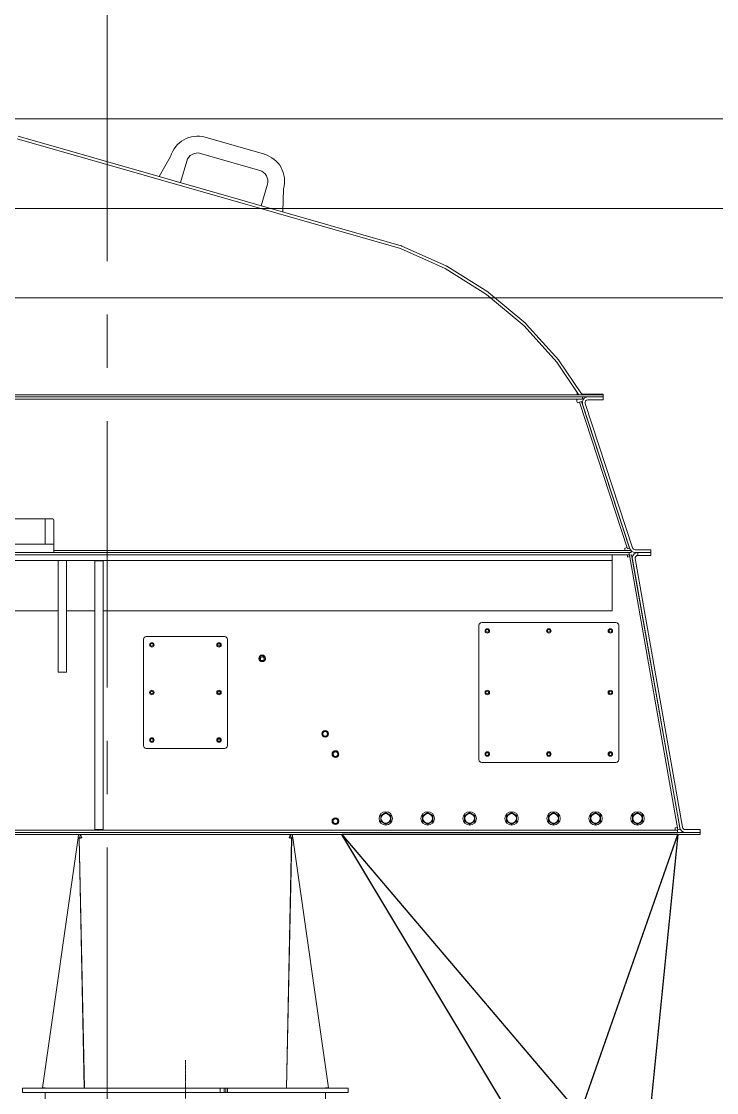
# Model space of a CAD drawing. Header units: millimetres. Extents: x 3220 to 226993, y 817 to 176024.
# Drawn here: x 123251 to 124493, y 154604 to 156518 of the extents above; entities that cross this region are included whole.
import ezdxf

# ---------------------------------------------------------------- set-up
doc = ezdxf.new("R2010")
doc.units = ezdxf.units.MM
doc.linetypes.add('AXES', pattern=[50.8, 31.75, -6.35, 6.35, -6.35])
doc.linetypes.add('CHAIN', pattern=[0.3543, 0.2362, -0.0295, 0.0591, -0.0295])
doc.layers.add('Axe', color=1, linetype='AXES', lineweight=9)
doc.layers.add('Mittellinie(DIN)', color=7, linetype='Continuous', lineweight=25, true_color=0x3f3f3f)
doc.layers.add('Sichtbare Kanten(DIN)', color=7, linetype='Continuous', lineweight=50, true_color=0x3f3f3f)

# ---------------------------------------------------------------- blocks, each defined once
blk = doc.blocks.new('section 4-3')
at = {"layer": 'Axe', "ltscale": 15}
blk.add_line((3000, -5000), (3000, 32505.5), dxfattribs=at)
blk = doc.blocks.new('ligne broyage 2')
at = {"color": 4, "linetype": 'Continuous', "lineweight": 15}
for points in [[(-211.4, 18175.6), (5588.5, 18175.6)], [(-211.4, 17855.9), (5588.5, 17855.9)]]:
    blk.add_lwpolyline(points, dxfattribs=at)
at = {"color": 1, "linetype": 'Continuous', "lineweight": 5, "true_color": 0x000001}
blk.add_lwpolyline([(685.5, 18015.1), (5196.5, 18015.1)], dxfattribs=at)
blk = doc.blocks.new('be 500 tete F')
at = {"layer": 'Mittellinie(DIN)', "color": 1, "linetype": 'CHAIN', "lineweight": 0, "ltscale": 6.00042}
blk.add_line((440, -1155), (440, -1047), dxfattribs=at)
at = {"layer": 'Sichtbare Kanten(DIN)', "color": 5, "lineweight": 0}
for p, q in [((139.3, 599.6), (824.3, 403.2)), ((825.3, 408.1), (141, 604.3)), ((475.2, 602.1), (581, 571.8)), ((413.4, 567.8), (392.8, 532.1)), ((442.2, 559.6), (431.2, 521.1)), ((572.7, 543), (467, 573.3)), ((575.4, 479.8), (586.4, 518.2)), ((615.3, 509.9), (613.8, 468.7)), ((824.3, 403.2), (904.1, 367.6)), ((905.9, 372.4), (826.6, 407.6)), ((904.1, 367.6), (978.3, 321.3)), ((980.6, 325.7), (907.1, 371.7)), ((978.3, 321.3), (1045.2, 265.1)), ((1048.2, 269.2), (981.8, 324.9)), ((1107.2, 203.8), (1049.2, 268.2)), ((1045.2, 265.1), (1103.7, 200.2)), ((1103.7, 200.2), (1140.2, 146.1)), ((1146.8, 145.3), (1108.1, 202.7)), ((1149.6, 138.1), (-615, 138.1)), ((1149.6, 134.1), (-615, 134.1)), ((0, 142.1), (1176.6, 142.1)), ((0, 138.1), (1176.6, 138.1)), ((1139.8, 130.1), (1139.8, 134.1)), ((1140.2, 146.1), (1140.2, 142.1)), ((1140.2, 146.1), (1142.6, 142.5)), ((1149.6, 134.1), (1149.6, 138.1)), ((1186.6, 143.1), (1150.9, 143.1)), ((1159.4, 138.1), (1176.6, 138.1)), ((1176.6, 142.1), (1186.6, 142.1)), ((1176.6, 138.1), (1186.6, 138.1)), ((1186.6, 138.1), (1176.6, 138.1)), ((1186.6, 143.1), (1186.6, 142.1)), ((1186.6, 138.1), (1186.6, 142.1)), ((1186.6, 133.1), (1186.6, 138.1)), ((1140.6, 127.6), (1139.8, 130.1)), ((1144.4, 128.9), (1140.6, 127.6)), ((1144.4, 128.9), (1148.2, 130.1)), ((1230.2, -133.2), (1144.4, 128.9)), ((1234, -132), (1148.2, 130.1)), ((1234.4, -133.1), (1149.9, 125)), ((1154.6, 126.6), (1239.1, -131.6)), ((1176.6, 133.1), (1159.4, 133.1)), ((1186.6, 133.1), (1176.6, 133.1)), ((189, -80), (110.2, -80)), ((189, -125), (189, -80)), ((189, -80), (203, -80)), ((205, -82), (205, -125)), ((42.5, -125), (150.8, -125)), ((150.8, -125), (157.9, -125)), ((202, -125), (157.9, -125)), ((202, -125), (205, -125)), ((205, -140), (205, -125)), ((205, -125), (205, -125)), ((1225.6, -132), (1229.4, -130.8)), ((1225.6, -136), (1225.6, -132)), ((1230.2, -133.2), (1234, -132)), ((-374.3, -144), (268.5, -144)), ((42.5, -140), (150.8, -140)), ((157.9, -140), (150.8, -140)), ((157.9, -140), (202, -140)), ((205, -140), (202, -140)), ((205, -136), (1236.6, -136)), ((205, -140), (268.5, -140)), ((268.5, -140), (271.5, -140)), ((271.5, -144), (268.5, -144)), ((271.5, -140), (1200.9, -140)), ((271.5, -144), (501.1, -144)), ((1123.8, -144), (501.1, -144)), ((1123.8, -144), (1130.9, -144)), ((1130.9, -144), (1200, -144)), ((1200, -144), (1203, -144)), ((1200.9, -140), (1236.6, -140)), ((1203, -144), (1233, -144)), ((1203, -154), (1203, -144)), ((1230.1, -148), (1230.1, -144)), ((1234.1, -147.3), (1230.1, -148)), ((1233, -144), (1233, -140)), ((1233.6, -144.5), (1237.5, -143.8)), ((1233.6, -144.5), (1320.1, -635.5)), ((1236.6, -136), (1236.6, -140)), ((1237.5, -143.8), (1324.1, -634.8)), ((1238.9, -151.7), (1323.5, -631.7)), ((1328.5, -630.8), (1243.8, -150.8)), ((1243.9, -135), (1261.6, -135)), ((1261.6, -140), (1243.9, -140)), ((1248.7, -140), (1259.8, -140)), ((1248.7, -145), (1248.7, -140)), ((1259.8, -145), (1248.7, -145)), ((1271.8, -145), (1259.8, -145)), ((1261.6, -135), (1271.6, -135)), ((1271.6, -140), (1261.6, -140)), ((1271.6, -140), (1271.6, -135)), ((1271.6, -140), (1271.8, -140)), ((1271.8, -145), (1271.8, -140)), ((1123.8, -154), (-507.9, -154)), ((212.5, -154), (212.5, -160.9)), ((212.5, -166.6), (212.5, -160.9)), ((212.5, -166.6), (212.5, -349.6)), ((227.5, -160.9), (227.5, -154)), ((227.5, -160.9), (227.5, -166.6)), ((227.5, -349.6), (227.5, -166.6)), ((293, -155), (278, -155)), ((278, -165), (278, -155)), ((278, -165), (278, -625)), ((293, -155), (293, -165)), ((293, -625), (293, -165)), ((1130.9, -154), (1123.8, -154)), ((1200, -154), (1130.9, -154)), ((1203, -154), (1200, -154)), ((1203, -154), (1203, -164)), ((1203, -244), (1203, -164)), ((7.5, -244), (212.5, -244)), ((227.5, -244), (278, -244)), ((293, -244), (1203, -244)), ((969.5, -265), (1209.5, -265)), ((964.5, -510), (964.5, -270)), ((1214.5, -270), (1214.5, -510)), ((365, -485), (365, -295)), ((370, -290), (510, -290)), ((515, -295), (515, -485)), ((212.5, -354), (212.5, -349.6)), ((212.5, -354), (227.5, -354)), ((227.5, -349.6), (227.5, -354)), ((510, -490), (370, -490)), ((1209.5, -515), (969.5, -515)), ((278, -635), (278, -625)), ((293, -625), (293, -635)), ((1315.5, -632), (1319.4, -631.3)), ((1348, -640), (-648, -640)), ((-648, -644), (1348, -644)), ((1319.7, -636), (-620.5, -636)), ((1319.7, -640), (-620.5, -640)), ((248.2, -649.7), (184.5, -1096.6)), ((249, -644), (248.2, -649.7)), ((250.8, -650), (248.2, -649.7)), ((248.2, -649.8), (248.2, -649.8)), ((250.8, -650), (248.2, -649.8)), ((250.6, -650.1), (248.4, -650)), ((250.2, -650.1), (248.9, -650.2)), ((250.2, -650.1), (248.9, -650.2)), ((248.9, -650.2), (248.9, -650.2)), ((249.8, -650.3), (249.6, -650.3)), ((250.2, -650.3), (249.6, -650.3)), ((249.8, -650.3), (259.1, -1097.2)), ((250.2, -650.3), (249.8, -650.3)), ((252.1, -649.9), (250.2, -650.1)), ((250.4, -650.1), (250.2, -650.1)), ((250.2, -650.1), (259.5, -1097.3)), ((252.3, -649.9), (250.4, -650.1)), ((252, -644), (251.1, -650)), ((252.7, -649.9), (251.2, -650.1)), ((252.7, -649.9), (251.2, -650.1)), ((251.2, -650.1), (251.2, -650.1)), ((253.2, -649.9), (252, -650)), ((253.2, -649.9), (252, -650)), ((252, -650), (252, -650)), ((252.1, -644), (254.5, -649.7)), ((252.3, -649.9), (252.1, -649.9)), ((252.2, -644), (254.6, -649.7)), ((252.3, -649.9), (252.7, -649.9)), ((252.7, -649.9), (252.7, -649.9)), ((252.7, -649.9), (253.2, -649.9)), ((253.2, -649.9), (253.2, -649.9)), ((253.2, -649.9), (253.3, -649.9)), ((254.1, -649.8), (253.9, -649.8)), ((278, -635), (293, -635)), ((629.8, -650.1), (620.5, -1097)), ((630.2, -650.3), (620.9, -1097)), ((627.8, -644), (625.4, -649.7)), ((627.9, -644), (625.5, -649.7)), ((626.1, -649.8), (625.9, -649.8)), ((626.7, -649.9), (626.8, -649.9)), ((626.8, -649.9), (626.8, -649.9)), ((626.8, -649.9), (627.3, -649.9)), ((626.8, -649.9), (628, -650)), ((626.8, -649.9), (628, -650)), ((627.3, -649.9), (627.3, -649.9)), ((627.3, -649.9), (627.7, -649.9)), ((627.3, -649.9), (628.8, -650.1)), ((627.3, -649.9), (628.8, -650.1)), ((627.9, -649.9), (627.7, -649.9)), ((627.7, -649.9), (629.6, -650.1)), ((627.9, -649.9), (629.8, -650.1)), ((628, -644), (628.9, -650)), ((628, -650), (628, -650)), ((628.8, -650.1), (628.8, -650.1)), ((629.2, -650), (631.8, -649.7)), ((629.2, -650), (631.8, -649.8)), ((629.4, -650.1), (631.6, -650)), ((629.8, -650.1), (629.6, -650.1)), ((629.8, -650.1), (631.1, -650.2)), ((629.8, -650.1), (631.1, -650.2)), ((629.8, -650.3), (630.2, -650.3)), ((629.8, -650.3), (630.4, -650.3)), ((630.4, -650.3), (630.2, -650.3)), ((631, -644), (631.8, -649.7)), ((631.1, -650.2), (631.1, -650.2)), ((631.8, -649.7), (695.5, -1096.6)), ((631.8, -649.8), (631.8, -649.8)), ((1315.5, -636), (1315.5, -632)), ((1319.7, -640), (1319.7, -636)), ((1320.1, -635.5), (1324.1, -634.8)), ((1348, -635), (1333.4, -635)), ((1333.4, -640), (1348, -640)), ((1348, -635), (1360, -635)), ((1360, -640), (1348, -640)), ((1348, -640), (1360, -640)), ((1360, -644), (1348, -644)), ((1360, -640), (1360, -635)), ((1360, -644), (1360, -640)), ((189.3, -1096.7), (184.6, -1096.7)), ((187.5, -1097), (184.6, -1096.7)), ((187.5, -1097), (187.5, -1097)), ((192.3, -1097), (187.5, -1097)), ((187.5, -1097), (187.5, -1097)), ((203.8, -1097), (189.6, -1097)), ((192.5, -1097), (189.6, -1097)), ((192.5, -1097), (192.3, -1097)), ((192.3, -1097), (192.3, -1097)), ((203.9, -1097), (192.5, -1097)), ((227.3, -1097.1), (204.2, -1097.1)), ((259.1, -1097.2), (227.9, -1097.2)), ((259.5, -1097.2), (259.1, -1097.2)), ((289.5, -1097.3), (259.5, -1097.3)), ((323.6, -1097.2), (290.2, -1097.2)), ((360.6, -1097.2), (324.4, -1097.2)), ((399.5, -1097.1), (361.5, -1097.1)), ((400, -1097), (399.5, -1097.1)), ((400.8, -1097), (400.4, -1097)), ((439.5, -1096.9), (400.5, -1096.9)), ((400.8, -1097), (400.5, -1096.9)), ((439.7, -1097), (400.8, -1097)), ((439.7, -1097), (439.5, -1096.9)), ((440, -1097), (439.7, -1097)), ((440, -1097), (440, -1096.8)), ((440.3, -1097), (440, -1097)), ((440.3, -1097), (440.5, -1096.9)), ((479.2, -1097), (440.3, -1097)), ((479.5, -1096.9), (440.5, -1096.9)), ((479.2, -1097), (479.5, -1096.9)), ((479.6, -1097), (479.2, -1097)), ((480, -1097), (480.5, -1097.1)), ((501.9, -1097.1), (480.5, -1097.1)), ((501.9, -1097), (501.9, -1105)), ((501.9, -1097), (509.1, -1097)), ((509.1, -1105), (501.9, -1105)), ((509.1, -1097), (512.3, -1097)), ((509.1, -1097), (509.1, -1105)), ((512.3, -1105), (509.1, -1105)), ((512.3, -1097), (515.3, -1097)), ((512.3, -1097), (512.3, -1105)), ((515.3, -1105), (512.3, -1105)), ((731, -1097), (515.3, -1097)), ((515.3, -1097), (515.3, -1105)), ((515.3, -1105), (731, -1105)), ((690.4, -1097), (676.2, -1097)), ((687.5, -1097), (690.4, -1097)), ((687.7, -1097), (687.7, -1097)), ((695.4, -1096.7), (690.7, -1096.7)), ((692.5, -1097), (695.4, -1096.7)), ((692.5, -1097), (692.5, -1097)), ((731, -1105), (731, -1097))]:
    blk.add_line(p, q, dxfattribs=at)
for centre, radius in [((979.5, -280), 4), ((979.5, -280), 2.46), ((1089.5, -280), 4), ((1089.5, -280), 2.46), ((1199.5, -280), 4), ((1199.5, -280), 2.46), ((380, -305), 4), ((380, -305), 2.46), ((500, -305), 4), ((500, -305), 2.46), ((577.2, -329.1), 6), ((577.2, -329.7), 4), ((577.2, -329.7), 3.32), ((380, -390), 4), ((380, -390), 2.46), ((500, -390), 4), ((500, -390), 2.46), ((979.5, -390), 4), ((979.5, -390), 2.46), ((1199.5, -390), 4), ((1199.5, -390), 2.46), ((689.7, -463.8), 6), ((689.7, -463.8), 5), ((380, -475), 4), ((380, -475), 2.46), ((500, -475), 4), ((500, -475), 2.46), ((689.7, -463.8), 4.19), ((708, -500), 6), ((708, -500), 5), ((708, -500), 4.19), ((979.5, -500), 4), ((979.5, -500), 2.46), ((1089.5, -500), 4), ((1089.5, -500), 2.46), ((1199.5, -500), 4), ((1199.5, -500), 2.46), ((798, -615), 12), ((798, -615), 8.5), ((873, -615), 12), ((873, -615), 8.5), ((948, -615), 12), ((948, -615), 8.5), ((1023, -615), 12), ((1023, -615), 8.5), ((1098, -615), 12), ((1098, -615), 8.5), ((1173, -615), 12), ((1173, -615), 8.5), ((1248, -615), 12), ((1248, -615), 8.5), ((708, -620), 6), ((708, -620), 5), ((708, -620), 4.19)]:
    blk.add_circle(centre, radius, dxfattribs=at)
for centre, radius, start, end in [((461.5, 554.1), 50, 74, 164), ((461.5, 554.1), 20, 74, 164), ((567.2, 523.7), 50, 344, 74), ((567.2, 523.7), 20, 344, 74), ((822.6, 398.5), 10, 66, 74), ((901.8, 363.2), 10, 58, 66), ((975.3, 317.3), 10, 50, 58), ((1041.8, 261.5), 10, 42, 50), ((1099.8, 197.1), 10, 34, 42), ((1150.9, 148.1), 10, 214, 216.8699), ((1150.9, 148.1), 5, 214, 270), ((1159.4, 128.1), 10, 89.9971, 198.1271), ((1159.4, 128.1), 5, 89.9971, 198.1271), ((203, -82), 2, 0, 90), ((1243.9, -130), 10, 198.1271, 269.9971), ((1243.9, -130), 5, 198.1271, 269.9971), ((1248.7, -150), 10, 94.5775, 190), ((1248.7, -150), 5, 90, 190), ((969.5, -270), 5, 90, 180), ((1209.5, -270), 5, 0, 90), ((370, -295), 5, 90, 180), ((510, -295), 5, 0, 90), ((577.2, -329.7), 6, 5.3316, 179.5863), ((577.2, -329.7), 5.8, 345.8135, 199.1043), ((689.7, -463.8), 6, 224.0626, 44.0576), ((370, -485), 5, 180, 270), ((510, -485), 5, 270, 0), ((969.5, -510), 5, 180, 270), ((1209.5, -510), 5, 270, 0), ((798, -615), 9, 120, 180), ((798, -615), 9, 60, 120), ((798, -615), 9, 0, 60), ((873, -615), 9, 120, 180), ((873, -615), 9, 60, 120), ((873, -615), 9, 0, 60), ((948, -615), 9, 120, 180), ((948, -615), 9, 60, 120), ((948, -615), 9, 0, 60), ((1023, -615), 9, 120, 180), ((1023, -615), 9, 60, 120), ((1023, -615), 9, 0, 60), ((1098, -615), 9, 120, 180), ((1098, -615), 9, 60, 120), ((1098, -615), 9, 0, 60), ((1173, -615), 9, 120, 180), ((1173, -615), 9, 60, 120), ((1173, -615), 9, 0, 60), ((1248, -615), 9, 120, 180), ((1248, -615), 9, 60, 120), ((1248, -615), 9, 0, 60), ((798, -615), 9, 180, 240), ((798, -615), 9, 240, 300), ((798, -615), 9, 300, 0), ((873, -615), 9, 180, 240), ((873, -615), 9, 240, 300), ((873, -615), 9, 300, 0), ((948, -615), 9, 180, 240), ((948, -615), 9, 240, 300), ((948, -615), 9, 300, 0), ((1023, -615), 9, 180, 240), ((1023, -615), 9, 240, 300), ((1023, -615), 9, 300, 0), ((1098, -615), 9, 180, 240), ((1098, -615), 9, 240, 300), ((1098, -615), 9, 300, 0), ((1173, -615), 9, 180, 240), ((1173, -615), 9, 240, 300), ((1173, -615), 9, 300, 0), ((1248, -615), 9, 180, 240), ((1248, -615), 9, 240, 300), ((1248, -615), 9, 300, 0), ((1333.4, -630), 5, 190, 270), ((1333.4, -630), 10, 190, 270)]:
    blk.add_arc(centre, radius, start, end, dxfattribs=at)
for centre, major_axis, ratio, start_param, end_param in [((254.2, -650.1), (6, -0.4), 0.217748, 3.125321, 3.234083), ((254.2, -650.1), (6, -0.38), 0.176919, 3.234167, 3.445317), ((254.2, -650.1), (-6, 0.29), 0.133396, 0.299193, 0.503882), ((254.2, -650.1), (-6, 0.14), 0.089661, 0.497011, 0.696071), ((254.3, -649.9), (-6, -0.26), 0.020531, 0.861305, 1.017992), ((254.3, -649.9), (-6, -0.48), 0.002142, 5.109262, 5.267617), ((254.4, -649.9), (-6, -0.71), 0.018107, 4.948207, 5.109693), ((254.4, -649.9), (6.01, 0.93), 0.026914, 1.639697, 1.805211), ((254.5, -649.9), (6.02, 1.15), 0.028773, 1.551881, 1.636851), ((625.5, -649.9), (-6.02, 1.15), 0.028773, 4.646335, 4.731305), ((625.6, -649.9), (6.01, -0.93), 0.026914, 1.336382, 1.501895), ((625.6, -649.9), (6, -0.71), 0.018107, 1.173492, 1.334979), ((625.7, -649.9), (6, -0.48), 0.002142, 1.015568, 1.173923), ((625.7, -649.9), (-6, 0.26), 0.020531, 2.123601, 2.280287), ((625.8, -650.1), (-6, -0.14), 0.089661, 2.445522, 2.644582), ((625.8, -650.1), (6, 0.29), 0.133396, 5.779303, 5.983992), ((625.8, -650.1), (6, 0.38), 0.176919, 5.979461, 6.190611), ((625.8, -650.1), (6, 0.4), 0.217748, 6.190695, 6.299457), ((190.5, -1097), (-6, 0.4), 0.217748, 6.266913, 6.375676), ((195.3, -1097), (-6, 0.38), 0.176919, 0.092575, 0.303724), ((209.5, -1097), (6, -0.29), 0.133396, 3.440786, 3.645475), ((232.5, -1097), (6, -0.14), 0.089661, 3.638603, 3.837664), ((293.4, -1097), (6, 0.26), 0.020531, 4.002898, 4.159585), ((326.8, -1097), (-6, -0.48), 0.002142, 5.109262, 5.267617), ((362.9, -1097), (-6, -0.71), 0.018107, 4.948207, 5.109693), ((401, -1097), (6.01, 0.93), 0.026914, 1.639697, 1.805211), ((439.9, -1097), (6.02, 1.15), 0.028773, 1.551881, 1.636851), ((440.1, -1097), (-6.02, 1.15), 0.028773, 4.646335, 4.731305), ((479, -1097), (6.01, -0.93), 0.026914, 1.336382, 1.501895), ((670.5, -1097), (-6, -0.29), 0.133396, 2.790747, 2.8424), ((684.7, -1097), (-6, -0.38), 0.176919, 2.837868, 3.049018), ((689.5, -1097), (-6, -0.4), 0.217748, 3.049102, 3.157865)]:
    blk.add_ellipse(centre, major_axis=major_axis, ratio=ratio, start_param=start_param, end_param=end_param, dxfattribs=at)
for points in [[(789, -609.8), (791.4, -608.4), (793.5, -607.2)], [(789, -615), (789, -612.6), (789, -609.8)], [(793.5, -607.2), (795.6, -606), (798, -604.6)], [(798, -604.6), (800.4, -606), (802.5, -607.2)], [(802.5, -607.2), (804.6, -608.4), (807, -609.8)], [(807, -609.8), (807, -612.6), (807, -615)], [(864, -609.8), (866.4, -608.4), (868.5, -607.2)], [(864, -615), (864, -612.6), (864, -609.8)], [(868.5, -607.2), (870.6, -606), (873, -604.6)], [(873, -604.6), (875.4, -606), (877.5, -607.2)], [(877.5, -607.2), (879.6, -608.4), (882, -609.8)], [(882, -609.8), (882, -612.6), (882, -615)], [(939, -609.8), (941.4, -608.4), (943.5, -607.2)], [(939, -615), (939, -612.6), (939, -609.8)], [(943.5, -607.2), (945.6, -606), (948, -604.6)], [(948, -604.6), (950.4, -606), (952.5, -607.2)], [(952.5, -607.2), (954.6, -608.4), (957, -609.8)], [(957, -609.8), (957, -612.6), (957, -615)], [(1014, -609.8), (1016.4, -608.4), (1018.5, -607.2)], [(1014, -615), (1014, -612.6), (1014, -609.8)], [(1018.5, -607.2), (1020.6, -606), (1023, -604.6)], [(1023, -604.6), (1025.4, -606), (1027.5, -607.2)], [(1027.5, -607.2), (1029.6, -608.4), (1032, -609.8)], [(1032, -609.8), (1032, -612.6), (1032, -615)], [(1089, -609.8), (1091.4, -608.4), (1093.5, -607.2)], [(1089, -615), (1089, -612.6), (1089, -609.8)], [(1093.5, -607.2), (1095.6, -606), (1098, -604.6)], [(1098, -604.6), (1100.4, -606), (1102.5, -607.2)], [(1102.5, -607.2), (1104.6, -608.4), (1107, -609.8)], [(1107, -609.8), (1107, -612.6), (1107, -615)], [(1164, -609.8), (1166.4, -608.4), (1168.5, -607.2)], [(1164, -615), (1164, -612.6), (1164, -609.8)], [(1168.5, -607.2), (1170.6, -606), (1173, -604.6)], [(1173, -604.6), (1175.4, -606), (1177.5, -607.2)], [(1177.5, -607.2), (1179.6, -608.4), (1182, -609.8)], [(1182, -609.8), (1182, -612.6), (1182, -615)], [(1239, -609.8), (1241.4, -608.4), (1243.5, -607.2)], [(1239, -615), (1239, -612.6), (1239, -609.8)], [(1243.5, -607.2), (1245.6, -606), (1248, -604.6)], [(1248, -604.6), (1250.4, -606), (1252.5, -607.2)], [(1252.5, -607.2), (1254.6, -608.4), (1257, -609.8)], [(1257, -609.8), (1257, -612.6), (1257, -615)], [(789, -620.2), (789, -617.4), (789, -615)], [(793.5, -622.8), (791.4, -621.6), (789, -620.2)], [(798, -625.4), (795.6, -624), (793.5, -622.8)], [(802.5, -622.8), (800.4, -624), (798, -625.4)], [(807, -620.2), (804.6, -621.6), (802.5, -622.8)], [(807, -615), (807, -617.4), (807, -620.2)], [(864, -620.2), (864, -617.4), (864, -615)], [(868.5, -622.8), (866.4, -621.6), (864, -620.2)], [(873, -625.4), (870.6, -624), (868.5, -622.8)], [(877.5, -622.8), (875.4, -624), (873, -625.4)], [(882, -620.2), (879.6, -621.6), (877.5, -622.8)], [(882, -615), (882, -617.4), (882, -620.2)], [(939, -620.2), (939, -617.4), (939, -615)], [(943.5, -622.8), (941.4, -621.6), (939, -620.2)], [(948, -625.4), (945.6, -624), (943.5, -622.8)], [(952.5, -622.8), (950.4, -624), (948, -625.4)], [(957, -620.2), (954.6, -621.6), (952.5, -622.8)], [(957, -615), (957, -617.4), (957, -620.2)], [(1014, -620.2), (1014, -617.4), (1014, -615)], [(1018.5, -622.8), (1016.4, -621.6), (1014, -620.2)], [(1023, -625.4), (1020.6, -624), (1018.5, -622.8)], [(1027.5, -622.8), (1025.4, -624), (1023, -625.4)], [(1032, -620.2), (1029.6, -621.6), (1027.5, -622.8)], [(1032, -615), (1032, -617.4), (1032, -620.2)], [(1089, -620.2), (1089, -617.4), (1089, -615)], [(1093.5, -622.8), (1091.4, -621.6), (1089, -620.2)], [(1098, -625.4), (1095.6, -624), (1093.5, -622.8)], [(1102.5, -622.8), (1100.4, -624), (1098, -625.4)], [(1107, -620.2), (1104.6, -621.6), (1102.5, -622.8)], [(1107, -615), (1107, -617.4), (1107, -620.2)], [(1164, -620.2), (1164, -617.4), (1164, -615)], [(1168.5, -622.8), (1166.4, -621.6), (1164, -620.2)], [(1173, -625.4), (1170.6, -624), (1168.5, -622.8)], [(1177.5, -622.8), (1175.4, -624), (1173, -625.4)], [(1182, -620.2), (1179.6, -621.6), (1177.5, -622.8)], [(1182, -615), (1182, -617.4), (1182, -620.2)], [(1239, -620.2), (1239, -617.4), (1239, -615)], [(1243.5, -622.8), (1241.4, -621.6), (1239, -620.2)], [(1248, -625.4), (1245.6, -624), (1243.5, -622.8)], [(1252.5, -622.8), (1250.4, -624), (1248, -625.4)], [(1257, -620.2), (1254.6, -621.6), (1252.5, -622.8)], [(1257, -615), (1257, -617.4), (1257, -620.2)]]:
    blk.add_rational_spline(points, [1, 1.0379548493, 1], degree=2, dxfattribs=at)
for points in [[(361.5, -1097.1), (361.4, -1097.1), (361.3, -1097.1), (361.1, -1097.1)], [(400.4, -1097), (400.3, -1097), (400.2, -1097), (400, -1097)], [(480, -1097), (479.8, -1097), (479.7, -1097), (479.6, -1097)]]:
    blk.add_open_spline(points, degree=3, dxfattribs=at)
blk = doc.blocks.new('140')
at = {"layer": 'Sichtbare Kanten(DIN)', "color": 5, "lineweight": 0}
for p, q in [((149, 23168.2), (731, 23168.2)), ((149, 23160.2), (149, 23168.2)), ((731, 23160.2), (731, 23168.2)), ((731, 23160.2), (149, 23160.2)), ((189.5, 22226.2), (189.5, 23160.2)), ((690.5, 22226.2), (690.5, 23160.2))]:
    blk.add_line(p, q, dxfattribs=at)
blk.add_blockref('be 500 tete F', (0, 24265.2))

msp = doc.modelspace()

# ---------------------------------------------------------------- linework, layer by layer
at = {"color": 4}
msp.add_lwpolyline([(124423.9, 155064.9), (124373.9, 154564.9), (124123.9, 154564.9), (123823.9, 155064.9), (124248.9, 154564.9), (124423.9, 155064.9), (123823.9, 155064.9)], dxfattribs=at)

# ---------------------------------------------------------------- block references
at = {"color": 2}
msp.add_blockref('section 4-3', (120404.1, 135943.7), dxfattribs=at)
msp.add_blockref('140', (123104.1, 131443.7))
at = {"xscale": -1}
msp.add_blockref('ligne broyage 2', (125804.9, 138168.5), dxfattribs=at)

doc.saveas('drawing.dxf')
